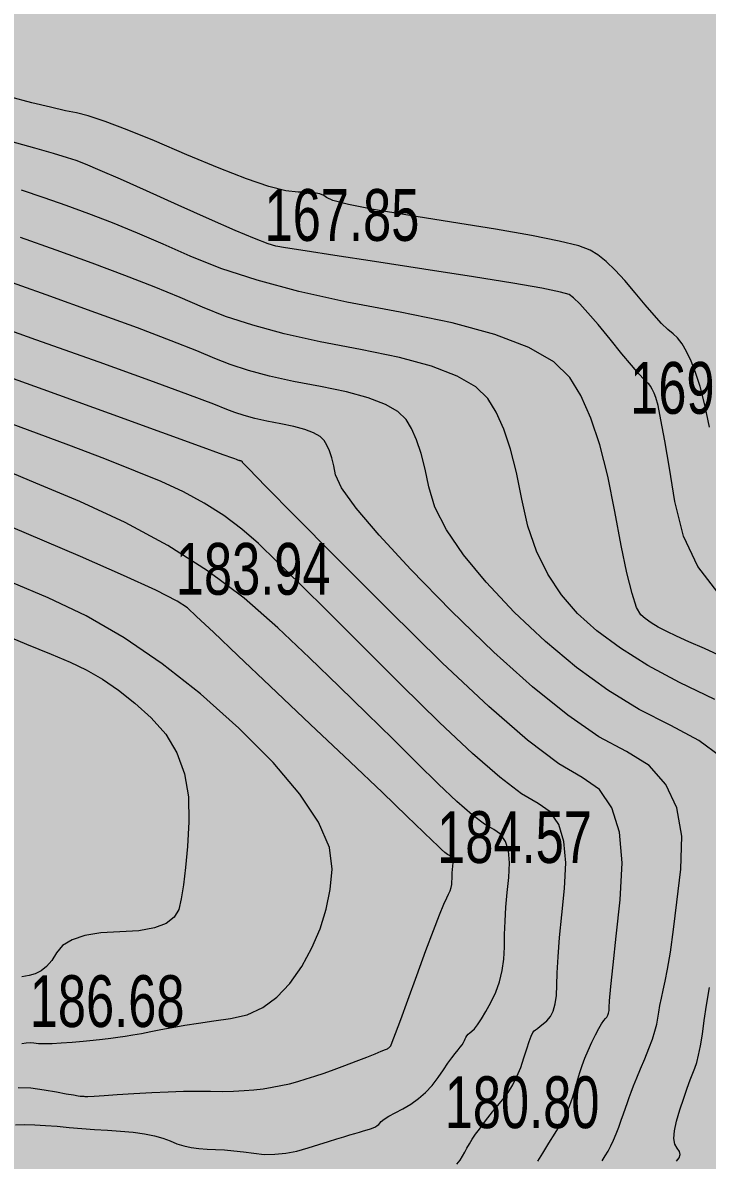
# Model space of a CAD drawing. Header units: metres. Extents: x 431006 to 434411, y 2469261 to 2473208.
# Drawn here: x 432377.6 to 432430.5, y 2470898.6 to 2470986.5 of the extents above; entities that cross this region are included whole.
import ezdxf

# ---------------------------------------------------------------- set-up
doc = ezdxf.new("R2010")
doc.units = ezdxf.units.M
doc.header["$MEASUREMENT"] = 0
for name, color, linetype, lineweight in [('CAO DO', 8, 'Continuous', 18), ('MH_DongMuc', 8, 'Continuous', 18), ('MH_DongMuc_Con', 8, 'Continuous', 18), ('thuc vat-ks', 8, 'Continuous', 18)]:
    doc.layers.add(name, color=color, linetype=linetype, lineweight=lineweight)
doc.styles.get("Standard").update_dxf_attribs({"font": 'arial.ttf'})

msp = doc.modelspace()

# ---------------------------------------------------------------- hatches: boundary and pattern name
at = {"layer": 'thuc vat-ks'}
h = msp.add_hatch(dxfattribs=at)
h.set_pattern_fill('217B', color=9, scale=20, style=0, pattern_type=2)
h.set_pattern_definition([(0, (14.8, 7.6), (0, 20), [0, -20]), (0, (14.76, 7.848), (0, 20), [0, -20]), (0, (14.648, 8.07), (0, 20), [0, -20]), (0, (14.47, 8.248), (0, 20), [0, -20]), (0, (14.248, 8.36), (0, 20), [0, -20]), (0, (14, 8.4), (0, 20), [0, -20]), (0, (13.752, 8.36), (0, 20), [0, -20]), (0, (13.53, 8.248), (0, 20), [0, -20]), (0, (13.352, 8.07), (0, 20), [0, -20]), (0, (13.24, 7.848), (0, 20), [0, -20]), (0, (13.2, 7.6), (0, 20), [0, -20]), (0, (13.24, 7.352), (0, 20), [0, -20]), (0, (13.352, 7.13), (0, 20), [0, -20]), (0, (13.53, 6.952), (0, 20), [0, -20]), (0, (13.752, 6.84), (0, 20), [0, -20]), (0, (14, 6.8), (0, 20), [0, -20]), (0, (14.248, 6.84), (0, 20), [0, -20]), (0, (14.47, 6.952), (0, 20), [0, -20]), (0, (14.648, 7.13), (0, 20), [0, -20]), (0, (14.76, 7.352), (0, 20), [0, -20]), (0, (6.76, 15.352), (0, 20), [0, -20]), (0, (6.648, 15.13), (0, 20), [0, -20]), (0, (6.47, 14.952), (0, 20), [0, -20]), (0, (6.248, 14.84), (0, 20), [0, -20]), (0, (6, 14.8), (0, 20), [0, -20]), (0, (5.752, 14.84), (0, 20), [0, -20]), (0, (5.53, 14.952), (0, 20), [0, -20]), (0, (5.352, 15.13), (0, 20), [0, -20]), (0, (5.24, 15.352), (0, 20), [0, -20]), (0, (5.2, 15.6), (0, 20), [0, -20]), (0, (5.24, 15.848), (0, 20), [0, -20]), (0, (5.352, 16.07), (0, 20), [0, -20]), (0, (5.53, 16.248), (0, 20), [0, -20]), (0, (5.752, 16.36), (0, 20), [0, -20]), (0, (6, 16.4), (0, 20), [0, -20]), (0, (6.248, 16.36), (0, 20), [0, -20]), (0, (6.47, 16.248), (0, 20), [0, -20]), (0, (6.648, 16.07), (0, 20), [0, -20]), (0, (6.76, 15.848), (0, 20), [0, -20]), (0, (6.8, 15.6), (0, 20), [0, -20]), (0, (14, 4), (0, 20), [1.086, -18.914]), (0, (6, 12), (0, 20), [1.086, -18.914]), (90, (14, 4), (-20, 1e-15), [2.8, -17.2]), (90, (6, 12), (-20, 1e-15), [2.8, -17.2])])
edge = h.paths.add_edge_path()
edge.add_line((432575.457, 2470747.937), (432578.454, 2470760.209))
edge.add_line((432578.454, 2470760.209), (432590.329, 2470811.174))
edge.add_line((432590.329, 2470811.174), (432595.797, 2470826.052))
edge.add_line((432595.797, 2470826.052), (432582.638, 2470882.147))
edge.add_line((432582.638, 2470882.147), (432561.765, 2470924.616))
edge.add_line((432561.765, 2470924.616), (432540.583, 2470952.503))
edge.add_line((432540.583, 2470952.503), (432512.006, 2470982.444))
edge.add_line((432512.006, 2470982.444), (432503.661, 2470994.945))
edge.add_line((432503.661, 2470994.945), (432507.512, 2471000.395))
edge.add_line((432507.512, 2471000.395), (432535.434, 2470999.113))
edge.add_line((432535.434, 2470999.113), (432583.895, 2470965.456))
edge.add_line((432583.895, 2470965.456), (432610.211, 2470951.352))
edge.add_line((432610.211, 2470951.352), (432623.691, 2470947.826))
edge.add_line((432623.691, 2470947.826), (432634.282, 2470956.801))
edge.add_line((432634.282, 2470956.801), (432632.677, 2470968.341))
edge.add_line((432632.677, 2470968.341), (432599.942, 2470983.727))
edge.add_line((432599.942, 2470983.727), (432557.257, 2471004.241))
edge.add_line((432557.257, 2471004.241), (432524.495, 2471038.647))
edge.add_line((432524.495, 2471038.647), (432470.884, 2471087.745))
edge.add_line((432470.884, 2471087.745), (432456.121, 2471091.912))
edge.add_line((432456.121, 2471091.912), (432424.888, 2471086.787))
edge.add_line((432424.888, 2471086.787), (432396.646, 2471094.801))
edge.add_line((432396.646, 2471094.801), (432381.241, 2471097.365))
edge.add_line((432381.241, 2471097.365), (432364.873, 2471084.864))
edge.add_line((432364.873, 2471084.864), (432348.506, 2471068.517))
edge.add_line((432348.506, 2471068.517), (432326.04, 2471068.517))
edge.add_line((432326.04, 2471068.517), (432292.984, 2471081.338))
edge.add_line((432292.984, 2471081.338), (432248.921, 2471092.891))
edge.add_line((432248.921, 2471092.891), (432225.171, 2471096.097))
edge.add_line((432225.171, 2471096.097), (432214.581, 2471091.289))
edge.add_line((432214.581, 2471091.289), (432213.733, 2471062.473))
edge.add_line((432213.733, 2471062.473), (432205.657, 2470934.702))

# ---------------------------------------------------------------- linework, layer by layer
at = {"layer": 'MH_DongMuc', "color": 9, "lineweight": 0}
for points, elevation in [([(432431.715, 2470937.459), (432430.253, 2470938.105), (432429.05, 2470938.64), (432428.107, 2470939.064), (432427.345, 2470939.426), (432426.687, 2470939.772), (432426.133, 2470940.105), (432425.683, 2470940.422), (432425.337, 2470940.725), (432425.022, 2470941.281), (432424.665, 2470942.357), (432424.266, 2470943.953), (432423.825, 2470946.069), (432423.342, 2470948.706), (432422.8, 2470951.437), (432422.181, 2470953.839), (432421.485, 2470955.909), (432420.712, 2470957.65), (432419.862, 2470959.06), (432418.628, 2470960.257), (432416.699, 2470961.359), (432414.077, 2470962.365), (432410.762, 2470963.275), (432406.753, 2470964.09), (432402.62, 2470964.877), (432398.931, 2470965.703), (432395.688, 2470966.569), (432392.89, 2470967.475), (432390.536, 2470968.42), (432388.448, 2470969.349), (432386.445, 2470970.206), (432384.527, 2470970.992), (432382.695, 2470971.706), (432380.948, 2470972.348), (432379.23, 2470972.944), (432377.485, 2470973.518)], 170), ([(432411.135, 2470898.283), (432411.374, 2470898.594), (432411.575, 2470898.902), (432411.74, 2470899.205), (432411.902, 2470899.517), (432412.096, 2470899.852), (432412.323, 2470900.209), (432412.582, 2470900.589), (432412.874, 2470900.991), (432413.192, 2470901.414), (432413.533, 2470901.854), (432413.897, 2470902.314), (432414.282, 2470902.791), (432414.689, 2470903.286), (432415.089, 2470903.817), (432415.451, 2470904.403), (432415.776, 2470905.042), (432416.062, 2470905.735), (432416.311, 2470906.482), (432416.527, 2470907.185), (432416.715, 2470907.745), (432416.874, 2470908.163), (432417.004, 2470908.438), (432417.106, 2470908.571), (432417.216, 2470908.652), (432417.369, 2470908.772), (432417.567, 2470908.93), (432417.808, 2470909.127), (432418.093, 2470909.363), (432418.37, 2470909.677), (432418.584, 2470910.108), (432418.737, 2470910.655), (432418.827, 2470911.32), (432418.856, 2470912.101), (432418.878, 2470913.072), (432418.948, 2470914.304), (432419.066, 2470915.797), (432419.233, 2470917.552), (432419.447, 2470919.569), (432419.557, 2470921.549), (432419.407, 2470923.195), (432418.999, 2470924.508), (432418.332, 2470925.487), (432417.406, 2470926.132), (432416.138, 2470926.882), (432414.447, 2470928.174), (432412.331, 2470930.01), (432409.79, 2470932.389), (432406.826, 2470935.31), (432403.843, 2470938.301), (432401.25, 2470940.887), (432399.045, 2470943.068), (432397.228, 2470944.844), (432395.801, 2470946.216), (432394.513, 2470947.343), (432393.116, 2470948.386), (432391.611, 2470949.346), (432389.997, 2470950.222), (432388.275, 2470951.015), (432386.298, 2470951.828), (432383.92, 2470952.764), (432381.142, 2470953.824), (432377.964, 2470955.007), (432374.386, 2470956.315)], 180)]:
    msp.add_lwpolyline(points, dxfattribs=dict(at, elevation=elevation))
at = {"layer": 'MH_DongMuc_Con', "color": 9, "lineweight": 0}
for points, elevation in [([(432430.663, 2470955.223), (432430.293, 2470956.94), (432429.933, 2470958.349), (432429.581, 2470959.449), (432429.235, 2470960.325), (432428.887, 2470961.061), (432428.539, 2470961.658), (432428.191, 2470962.114), (432427.842, 2470962.431), (432427.445, 2470962.756), (432426.953, 2470963.235), (432426.366, 2470963.869), (432425.683, 2470964.657), (432424.906, 2470965.599), (432424.106, 2470966.547), (432423.359, 2470967.35), (432422.664, 2470968.007), (432422.021, 2470968.521), (432421.43, 2470968.889), (432420.55, 2470969.212), (432419.038, 2470969.59), (432416.894, 2470970.023), (432414.119, 2470970.511), (432410.712, 2470971.053), (432407.348, 2470971.584), (432404.7, 2470972.039), (432402.768, 2470972.417), (432401.553, 2470972.72), (432401.054, 2470972.945), (432400.854, 2470973.112), (432400.534, 2470973.239), (432400.095, 2470973.325), (432399.537, 2470973.371), (432398.86, 2470973.376), (432397.926, 2470973.479), (432396.6, 2470973.82), (432394.88, 2470974.397), (432392.768, 2470975.211), (432390.263, 2470976.263), (432387.761, 2470977.328), (432385.657, 2470978.184), (432383.952, 2470978.83), (432382.646, 2470979.268), (432381.739, 2470979.495), (432380.885, 2470979.665), (432379.739, 2470979.928), (432378.301, 2470980.283), (432376.572, 2470980.732)], 166), ([(432431.301, 2470942.441), (432429.751, 2470944.444), (432428.641, 2470946.784), (432427.97, 2470949.462), (432427.552, 2470952.06), (432427.196, 2470954.164), (432426.903, 2470955.773), (432426.673, 2470956.886), (432426.505, 2470957.505), (432426.369, 2470957.849), (432426.233, 2470958.138), (432426.096, 2470958.372), (432425.959, 2470958.551), (432425.822, 2470958.675), (432425.599, 2470958.887), (432425.202, 2470959.327), (432424.631, 2470959.996), (432423.888, 2470960.893), (432422.971, 2470962.019), (432422.041, 2470963.149), (432421.26, 2470964.059), (432420.627, 2470964.748), (432420.141, 2470965.217), (432419.804, 2470965.465), (432419.145, 2470965.653), (432417.695, 2470965.943), (432415.452, 2470966.335), (432412.417, 2470966.829), (432408.591, 2470967.424), (432404.755, 2470968.012), (432401.691, 2470968.483), (432399.401, 2470968.838), (432397.883, 2470969.076), (432397.138, 2470969.197), (432396.549, 2470969.374), (432395.501, 2470969.78), (432393.991, 2470970.413), (432392.022, 2470971.275), (432389.593, 2470972.365), (432387.15, 2470973.466), (432385.143, 2470974.361), (432383.57, 2470975.05), (432382.431, 2470975.532), (432381.727, 2470975.808), (432381.045, 2470976.03), (432379.973, 2470976.35), (432378.509, 2470976.768), (432376.655, 2470977.283)], 168), ([(432431.072, 2470934.165), (432428.324, 2470935.484), (432425.888, 2470936.81), (432423.765, 2470938.143), (432421.953, 2470939.483), (432420.454, 2470940.829), (432419.207, 2470942.262), (432418.154, 2470943.861), (432417.293, 2470945.625), (432416.624, 2470947.555), (432416.149, 2470949.65), (432415.741, 2470951.704), (432415.276, 2470953.509), (432414.752, 2470955.067), (432414.171, 2470956.376), (432413.532, 2470957.436), (432412.604, 2470958.336), (432411.154, 2470959.165), (432409.182, 2470959.921), (432406.689, 2470960.606), (432403.674, 2470961.219), (432400.566, 2470961.81), (432397.793, 2470962.432), (432395.354, 2470963.083), (432393.249, 2470963.764), (432391.479, 2470964.474), (432389.745, 2470965.231), (432387.747, 2470966.051), (432385.484, 2470966.934), (432382.958, 2470967.879), (432380.168, 2470968.887), (432377.414, 2470969.857)], 172), ([(432431.495, 2470929.78), (432429.836, 2470931.009), (432427.655, 2470932.156), (432425.218, 2470933.393), (432422.792, 2470934.888), (432420.375, 2470936.644), (432417.968, 2470938.659), (432415.571, 2470940.933), (432413.393, 2470943.243), (432411.642, 2470945.364), (432410.319, 2470947.296), (432409.424, 2470949.04), (432408.956, 2470950.594), (432408.683, 2470951.97), (432408.371, 2470953.18), (432408.02, 2470954.224), (432407.631, 2470955.101), (432407.202, 2470955.812), (432406.58, 2470956.415), (432405.608, 2470956.971), (432404.287, 2470957.478), (432402.616, 2470957.936), (432400.596, 2470958.347), (432398.513, 2470958.743), (432396.654, 2470959.16), (432395.019, 2470959.596), (432393.609, 2470960.053), (432392.423, 2470960.529), (432391.042, 2470961.114), (432389.049, 2470961.896), (432386.442, 2470962.876), (432383.222, 2470964.053), (432379.389, 2470965.427), (432375.599, 2470966.77)], 174), ([(432422.365, 2470898.527), (432422.596, 2470898.916), (432422.815, 2470899.288), (432423.03, 2470899.698), (432423.239, 2470900.144), (432423.444, 2470900.628), (432423.644, 2470901.149), (432423.834, 2470901.672), (432424.01, 2470902.16), (432424.171, 2470902.614), (432424.317, 2470903.034), (432424.449, 2470903.42), (432424.597, 2470903.835), (432424.79, 2470904.343), (432425.03, 2470904.945), (432425.315, 2470905.64), (432425.647, 2470906.428), (432425.971, 2470907.222), (432426.235, 2470907.932), (432426.439, 2470908.56), (432426.583, 2470909.105), (432426.666, 2470909.567), (432426.732, 2470910.018), (432426.821, 2470910.529), (432426.935, 2470911.099), (432427.072, 2470911.73), (432427.233, 2470912.42), (432427.419, 2470913.342), (432427.632, 2470914.667), (432427.871, 2470916.396), (432428.136, 2470918.528), (432428.427, 2470921.063), (432428.503, 2470923.616), (432428.122, 2470925.801), (432427.285, 2470927.618), (432425.99, 2470929.067), (432424.239, 2470930.148), (432422.113, 2470931.301), (432419.695, 2470932.967), (432416.985, 2470935.145), (432413.982, 2470937.835), (432410.687, 2470941.037), (432407.578, 2470944.224), (432405.131, 2470946.868), (432403.346, 2470948.968), (432402.223, 2470950.525), (432401.763, 2470951.538), (432401.624, 2470952.237), (432401.466, 2470952.851), (432401.288, 2470953.381), (432401.09, 2470953.827), (432400.872, 2470954.188), (432400.556, 2470954.494), (432400.063, 2470954.776), (432399.392, 2470955.034), (432398.543, 2470955.267), (432397.517, 2470955.475), (432396.459, 2470955.677), (432395.515, 2470955.888), (432394.685, 2470956.11), (432393.969, 2470956.342), (432393.366, 2470956.583), (432392.34, 2470956.996), (432390.351, 2470957.741), (432387.399, 2470958.818), (432383.485, 2470960.226), (432378.609, 2470961.967), (432373.783, 2470963.683)], 176), ([(432417.399, 2470898.519), (432417.778, 2470899.135), (432418.25, 2470899.891), (432418.729, 2470900.667), (432419.128, 2470901.343), (432419.447, 2470901.919), (432419.686, 2470902.395), (432419.845, 2470902.771), (432419.966, 2470903.115), (432420.089, 2470903.493), (432420.216, 2470903.907), (432420.345, 2470904.355), (432420.477, 2470904.839), (432420.627, 2470905.353), (432420.811, 2470905.896), (432421.028, 2470906.467), (432421.28, 2470907.065), (432421.564, 2470907.692), (432421.848, 2470908.278), (432422.094, 2470908.755), (432422.303, 2470909.124), (432422.475, 2470909.384), (432422.611, 2470909.536), (432422.716, 2470909.647), (432422.797, 2470909.787), (432422.855, 2470909.956), (432422.89, 2470910.154), (432422.901, 2470910.381), (432422.935, 2470910.907), (432423.037, 2470912.002), (432423.209, 2470913.666), (432423.449, 2470915.9), (432423.758, 2470918.703), (432423.915, 2470921.55), (432423.7, 2470923.918), (432423.113, 2470925.805), (432422.154, 2470927.213), (432420.822, 2470928.14), (432419.008, 2470929.21), (432416.598, 2470931.045), (432413.595, 2470933.646), (432409.997, 2470937.011), (432405.804, 2470941.142), (432401.763, 2470945.206), (432398.619, 2470948.372), (432396.372, 2470950.64), (432395.023, 2470952.01), (432394.57, 2470952.482), (432394.566, 2470952.503), (432394.561, 2470952.522), (432394.555, 2470952.539), (432394.549, 2470952.553), (432394.542, 2470952.564), (432394.533, 2470952.573), (432394.517, 2470952.582), (432394.496, 2470952.59), (432394.47, 2470952.597), (432394.438, 2470952.604), (432394.406, 2470952.61), (432394.376, 2470952.616), (432394.351, 2470952.623), (432394.328, 2470952.631), (432394.31, 2470952.638), (432394.276, 2470952.651), (432394.211, 2470952.676), (432394.112, 2470952.712), (432393.981, 2470952.759), (432393.817, 2470952.818), (432393.086, 2470953.081), (432391.255, 2470953.744), (432388.323, 2470954.805), (432384.291, 2470956.266), (432379.158, 2470958.126), (432373.98, 2470959.98)], 178), ([(432377.03, 2470901.321), (432377.738, 2470901.332), (432378.509, 2470901.315), (432379.344, 2470901.272), (432380.243, 2470901.202), (432381.183, 2470901.12), (432382.144, 2470901.042), (432383.124, 2470900.967), (432384.125, 2470900.896), (432385.146, 2470900.83), (432386.124, 2470900.747), (432386.997, 2470900.63), (432387.763, 2470900.478), (432388.424, 2470900.291), (432388.98, 2470900.069), (432389.496, 2470899.853), (432390.039, 2470899.683), (432390.609, 2470899.558), (432391.206, 2470899.478), (432391.83, 2470899.445), (432392.484, 2470899.423), (432393.172, 2470899.379), (432393.894, 2470899.314), (432394.649, 2470899.227), (432395.438, 2470899.118), (432396.25, 2470899.038), (432397.077, 2470899.04), (432397.918, 2470899.122), (432398.772, 2470899.286), (432399.641, 2470899.53), (432400.471, 2470899.799), (432401.206, 2470900.033), (432401.848, 2470900.235), (432402.397, 2470900.402), (432402.851, 2470900.536), (432403.242, 2470900.649), (432403.596, 2470900.752), (432403.915, 2470900.847), (432404.199, 2470900.932), (432404.448, 2470901.009), (432404.661, 2470901.084), (432404.84, 2470901.166), (432404.984, 2470901.255), (432405.093, 2470901.351), (432405.168, 2470901.454), (432405.285, 2470901.583), (432405.522, 2470901.758), (432405.878, 2470901.978), (432406.355, 2470902.244), (432406.951, 2470902.556), (432407.584, 2470902.92), (432408.174, 2470903.343), (432408.719, 2470903.826), (432409.22, 2470904.369), (432409.677, 2470904.97), (432410.086, 2470905.561), (432410.445, 2470906.069), (432410.754, 2470906.495), (432411.012, 2470906.839), (432411.221, 2470907.101), (432411.389, 2470907.311), (432411.528, 2470907.501), (432411.637, 2470907.672), (432411.717, 2470907.821), (432411.767, 2470907.951), (432411.817, 2470908.071), (432411.893, 2470908.191), (432411.997, 2470908.311), (432412.128, 2470908.432), (432412.287, 2470908.553), (432412.484, 2470908.739), (432412.731, 2470909.054), (432413.027, 2470909.497), (432413.372, 2470910.069), (432413.766, 2470910.77), (432414.143, 2470911.554), (432414.436, 2470912.374), (432414.644, 2470913.23), (432414.768, 2470914.122), (432414.808, 2470915.051), (432414.819, 2470916.024), (432414.857, 2470917.048), (432414.923, 2470918.125), (432415.016, 2470919.254), (432415.137, 2470920.435), (432415.198, 2470921.548), (432415.114, 2470922.473), (432414.885, 2470923.211), (432414.51, 2470923.761), (432413.989, 2470924.124), (432413.277, 2470924.545), (432412.326, 2470925.272), (432411.137, 2470926.303), (432409.709, 2470927.64), (432408.042, 2470929.283), (432406.185, 2470931.136), (432404.183, 2470933.105), (432402.036, 2470935.191), (432399.745, 2470937.393), (432397.31, 2470939.711), (432394.692, 2470942.003), (432391.853, 2470944.124), (432388.793, 2470946.076), (432385.512, 2470947.857), (432382.009, 2470949.469), (432378.597, 2470950.901), (432375.585, 2470952.144)], 182), ([(432377.228, 2470904.208), (432378.2, 2470904.167), (432379.23, 2470904.028), (432380.188, 2470903.857), (432380.946, 2470903.723), (432381.504, 2470903.626), (432381.862, 2470903.566), (432382.02, 2470903.542), (432382.082, 2470903.537), (432382.151, 2470903.532), (432382.226, 2470903.526), (432382.308, 2470903.521), (432382.396, 2470903.515), (432382.621, 2470903.519), (432383.112, 2470903.543), (432383.87, 2470903.586), (432384.893, 2470903.649), (432386.183, 2470903.732), (432387.558, 2470903.814), (432388.836, 2470903.873), (432390.018, 2470903.909), (432391.104, 2470903.923), (432392.094, 2470903.914), (432393.01, 2470903.905), (432393.875, 2470903.92), (432394.691, 2470903.959), (432395.455, 2470904.022), (432396.169, 2470904.109), (432396.854, 2470904.217), (432397.529, 2470904.347), (432398.195, 2470904.497), (432398.851, 2470904.667), (432399.498, 2470904.859), (432400.166, 2470905.075), (432400.885, 2470905.321), (432401.655, 2470905.596), (432402.477, 2470905.901), (432403.349, 2470906.235), (432404.164, 2470906.553), (432404.812, 2470906.807), (432405.294, 2470906.999), (432405.61, 2470907.127), (432405.759, 2470907.192), (432405.823, 2470907.229), (432405.882, 2470907.271), (432405.936, 2470907.318), (432405.985, 2470907.371), (432406.03, 2470907.429), (432406.144, 2470907.695), (432406.402, 2470908.37), (432406.804, 2470909.453), (432407.351, 2470910.946), (432408.041, 2470912.848), (432408.744, 2470914.774), (432409.326, 2470916.337), (432409.788, 2470917.537), (432410.13, 2470918.376), (432410.351, 2470918.852), (432410.497, 2470919.138), (432410.609, 2470919.407), (432410.69, 2470919.659), (432410.738, 2470919.894), (432410.753, 2470920.111), (432410.756, 2470920.326), (432410.764, 2470920.553), (432410.779, 2470920.791), (432410.8, 2470921.04), (432410.826, 2470921.301), (432410.84, 2470921.547), (432410.821, 2470921.751), (432410.771, 2470921.914), (432410.688, 2470922.035), (432410.573, 2470922.116), (432410.415, 2470922.209), (432410.205, 2470922.369), (432409.943, 2470922.597), (432409.627, 2470922.892), (432409.259, 2470923.255), (432408.565, 2470923.933), (432407.272, 2470925.175), (432405.379, 2470926.98), (432402.887, 2470929.349), (432399.795, 2470932.281), (432396.704, 2470935.211), (432394.211, 2470937.573), (432392.318, 2470939.366), (432391.024, 2470940.59), (432390.329, 2470941.246), (432389.515, 2470941.774), (432387.863, 2470942.614), (432385.374, 2470943.767), (432382.047, 2470945.231), (432377.883, 2470947.008), (432373.719, 2470948.764)], 184), ([(432377.505, 2470907.613), (432377.84, 2470907.663), (432378.154, 2470907.673), (432378.45, 2470907.642), (432378.796, 2470907.604), (432379.264, 2470907.591), (432379.854, 2470907.604), (432380.566, 2470907.642), (432381.399, 2470907.706), (432382.256, 2470907.782), (432383.039, 2470907.857), (432383.748, 2470907.931), (432384.383, 2470908.005), (432384.943, 2470908.079), (432385.494, 2470908.161), (432386.103, 2470908.261), (432386.768, 2470908.379), (432387.491, 2470908.516), (432388.27, 2470908.671), (432389.132, 2470908.837), (432390.099, 2470909.005), (432391.173, 2470909.175), (432392.353, 2470909.349), (432393.64, 2470909.524), (432394.932, 2470909.827), (432396.128, 2470910.38), (432397.229, 2470911.185), (432398.235, 2470912.24), (432399.145, 2470913.547), (432399.929, 2470914.993), (432400.557, 2470916.467), (432401.029, 2470917.969), (432401.345, 2470919.499), (432401.505, 2470921.057), (432401.281, 2470922.751), (432400.446, 2470924.69), (432399.001, 2470926.873), (432396.944, 2470929.301), (432394.277, 2470931.974), (432391.31, 2470934.613), (432388.355, 2470936.938), (432385.412, 2470938.95), (432382.481, 2470940.649), (432379.563, 2470942.034), (432376.749, 2470943.218)], 186), ([(432375.533, 2470939.426), (432377.876, 2470938.461), (432379.779, 2470937.672), (432381.242, 2470937.06), (432382.487, 2470936.469), (432383.737, 2470935.744), (432384.993, 2470934.886), (432386.253, 2470933.894), (432387.519, 2470932.768), (432388.65, 2470931.492), (432389.506, 2470930.049), (432390.087, 2470928.438), (432390.394, 2470926.66), (432390.426, 2470924.715), (432390.31, 2470922.822), (432390.174, 2470921.2), (432390.017, 2470919.849), (432389.84, 2470918.769), (432389.642, 2470917.96), (432389.293, 2470917.351), (432388.665, 2470916.874), (432387.756, 2470916.528), (432386.566, 2470916.312), (432385.097, 2470916.227), (432383.613, 2470916.147), (432382.38, 2470915.944), (432381.399, 2470915.618), (432380.67, 2470915.17), (432380.192, 2470914.598), (432379.825, 2470914.022), (432379.431, 2470913.559), (432379.009, 2470913.209), (432378.559, 2470912.971), (432378.081, 2470912.846), (432377.518, 2470912.751)], 188), ([(432428.102, 2470898.518), (432428.309, 2470898.771), (432428.388, 2470899.019), (432428.339, 2470899.263), (432428.162, 2470899.503), (432427.977, 2470899.812), (432427.904, 2470900.265), (432427.944, 2470900.86), (432428.098, 2470901.599), (432428.363, 2470902.481), (432428.668, 2470903.373), (432428.936, 2470904.141), (432429.169, 2470904.787), (432429.366, 2470905.309), (432429.527, 2470905.707), (432429.67, 2470906.123), (432429.813, 2470906.697), (432429.956, 2470907.429), (432430.1, 2470908.318), (432430.243, 2470909.365), (432430.418, 2470910.571), (432430.657, 2470911.937)], 174)]:
    msp.add_lwpolyline(points, dxfattribs=dict(at, elevation=elevation))

# ---------------------------------------------------------------- texts
at = {"layer": 'CAO DO', "color": 9, "lineweight": 0, "width": 0.7}
for s, p in [('167.85', (432396.27, 2470969.607, 167.849)), ('169.29', (432424.518, 2470956.249, 169.292)), ('183.94', (432389.414, 2470942.27, 183.941)), ('184.57', (432409.604, 2470921.546, 184.567)), ('186.68', (432378.125, 2470908.875, 186.676)), ('180.80', (432410.188, 2470901.063, 180.801))]:
    msp.add_text(s, height=4, dxfattribs=at).set_placement(p)

doc.saveas('drawing.dxf')
